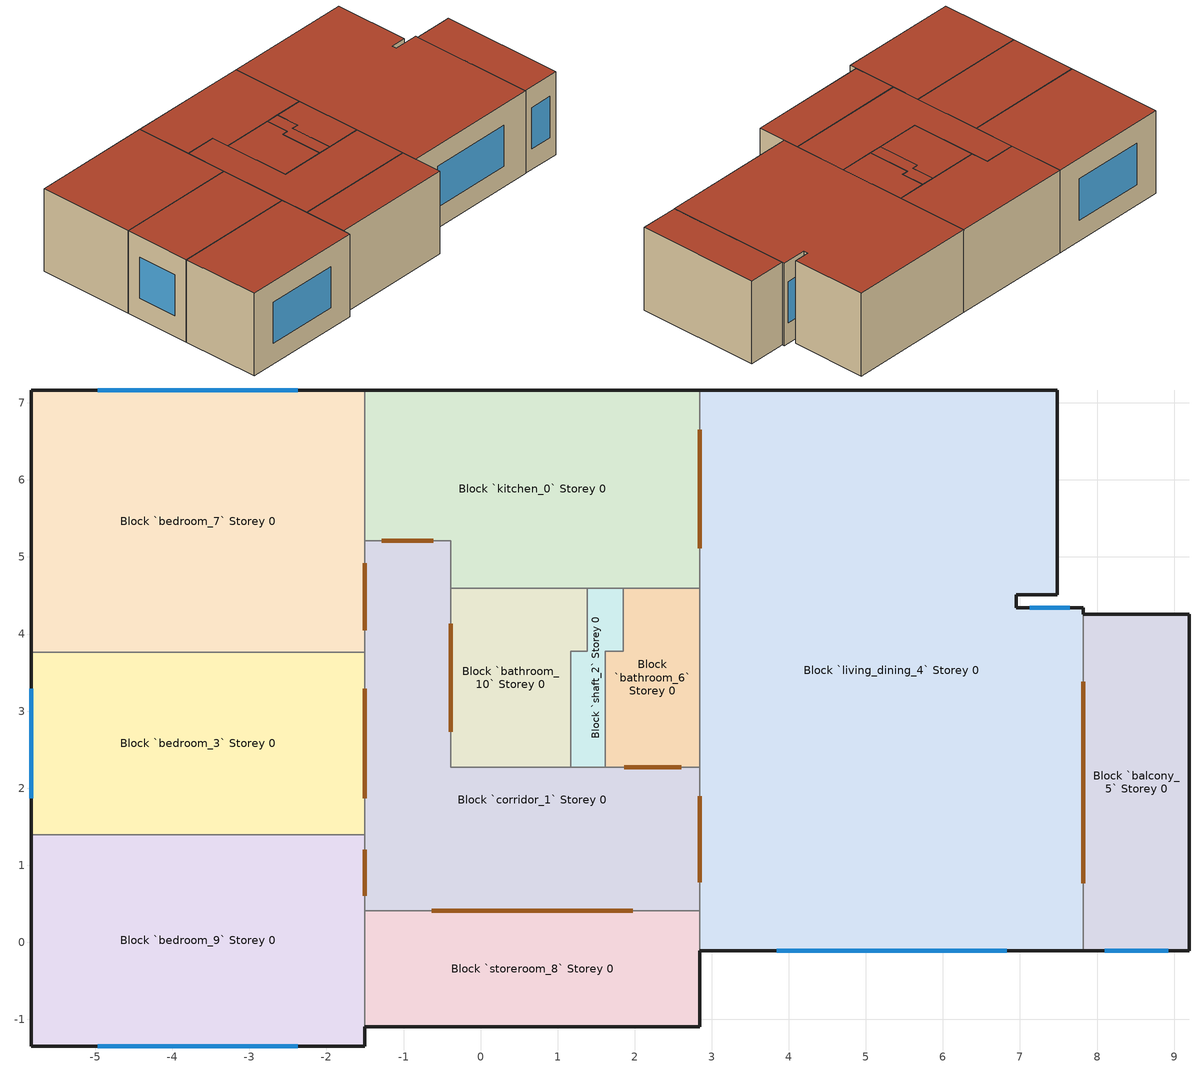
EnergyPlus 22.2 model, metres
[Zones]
Block `balcony_5` Storey 0
 floor ground (Medium Floor): 9.2,4.25 9.2,-0.11 7.82,-0.11 7.82,4.25 z0
 wall outside (Medium Exterior Wall): 7.82,-0.11 9.2,-0.11 9.2,4.25 7.82,4.25 z0:3
 wall to Block `living_dining_4` Storey 0 (Medium Partitions): 7.82,4.25 7.82,-0.11 z0:3
 window (Sgl Clr 6mm): 8.1,-0.11 8.92,-0.11 z0.75:2.25
 door inside (Medium Furnishings): 7.82,3.38 7.82,0.77 z0:2.1
 roof outside (Medium Roof/Ceiling): 9.2,-0.11 9.2,4.25 7.82,4.25 7.82,-0.11 z3
Block `bedroom_7` Storey 0
 floor ground (Medium Floor): -1.5,7.17 -1.5,3.76 -5.83,3.76 -5.83,7.17 z0
 wall outside (Medium Exterior Wall): -1.5,7.17 -5.83,7.17 -5.83,3.76 z0:3
 wall to Block `bedroom_3` Storey 0 (Medium Partitions): -5.83,3.76 -1.5,3.76 z0:3
 wall to Block `kitchen_0` Storey 0 (Medium Partitions): -1.5,5.21 -1.5,7.17 z0:3
 wall to Block `corridor_1` Storey 0 (Medium Partitions): -1.5,3.76 -1.5,5.21 z0:3
 window (Sgl Clr 6mm): -2.37,7.17 -4.97,7.17 z0.75:2.25
 door inside (Medium Furnishings): -1.5,4.05 -1.5,4.92 z0:2.1
 roof outside (Medium Roof/Ceiling): -1.5,3.76 -1.5,7.17 -5.83,7.17 -5.83,3.76 z3
Block `kitchen_0` Storey 0
 floor ground (Medium Floor): 2.85,7.17 2.85,4.6 -0.39,4.6 -0.39,5.21 -1.5,5.21 -1.5,7.17 z0
 wall outside (Medium Exterior Wall): 2.85,7.17 -1.5,7.17 z0:3
 wall to Block `corridor_1` Storey 0 (Medium Partitions): -1.5,5.21 -0.39,5.21 -0.39,4.6 z0:3
 wall to Block `shaft_2` Storey 0 (Medium Partitions): 1.39,4.6 1.85,4.6 z0:3
 wall to Block `bathroom_10` Storey 0 (Medium Partitions): -0.39,4.6 1.39,4.6 z0:3
 wall to Block `bathroom_6` Storey 0 (Medium Partitions): 1.85,4.6 2.85,4.6 z0:3
 wall to Block `living_dining_4` Storey 0 (Medium Partitions): 2.85,4.6 2.85,7.17 z0:3
 door inside (Medium Furnishings): -1.28,5.21 -0.61,5.21 / 2.85,5.11 2.85,6.65 z0:2.1
 roof outside (Medium Roof/Ceiling): 2.85,4.6 2.85,7.17 -1.5,7.17 -1.5,5.21 -0.39,5.21 -0.39,4.6 z3
Block `living_dining_4` Storey 0
 floor ground (Medium Floor): 7.49,7.17 7.49,4.51 6.95,4.51 6.95,4.34 7.82,4.34 7.82,-0.11 2.85,-0.11 2.85,7.17 z0
 wall outside (Medium Exterior Wall): 2.85,-0.11 7.82,-0.11 / 7.82,4.25 7.82,4.34 6.95,4.34 6.95,4.51 7.49,4.51 7.49,7.17 2.85,7.17 z0:3
 wall to Block `bathroom_6` Storey 0 (Medium Partitions): 2.85,4.6 2.85,2.27 z0:3
 wall to Block `corridor_1` Storey 0 (Medium Partitions): 2.85,2.27 2.85,0.41 z0:3
 wall to Block `storeroom_8` Storey 0 (Medium Partitions): 2.85,0.41 2.85,-0.11 z0:3
 window (Sgl Clr 6mm): 3.84,-0.11 6.83,-0.11 / 7.65,4.34 7.13,4.34 z0.75:2.25
 door inside (Medium Furnishings): 2.85,1.9 2.85,0.78 z0:2.1
 roof outside (Medium Roof/Ceiling): 7.82,-0.11 7.82,4.34 6.95,4.34 6.95,4.51 7.49,4.51 7.49,7.17 2.85,7.17 2.85,-0.11 z3
Block `storeroom_8` Storey 0
 floor ground (Medium Floor): 2.85,0.41 2.85,-1.1 -1.5,-1.1 -1.5,0.41 z0
 wall outside (Medium Exterior Wall): -1.5,-1.1 2.85,-1.1 2.85,-0.11 z0:3
 wall to Block `corridor_1` Storey 0 (Medium Partitions): 2.85,0.41 -1.5,0.41 z0:3
 wall to Block `bedroom_9` Storey 0 (Medium Partitions): -1.5,0.41 -1.5,-1.1 z0:3
 door inside (Medium Furnishings): 1.98,0.41 -0.63,0.41 z0:2.1
 roof outside (Medium Roof/Ceiling): 2.85,-1.1 2.85,0.41 -1.5,0.41 -1.5,-1.1 z3
Block `bedroom_9` Storey 0
 floor ground (Medium Floor): -1.5,1.4 -1.5,-1.35 -5.83,-1.35 -5.83,1.4 z0
 wall outside (Medium Exterior Wall): -5.83,1.4 -5.83,-1.35 -1.5,-1.35 -1.5,-1.1 z0:3
 wall to Block `corridor_1` Storey 0 (Medium Partitions): -1.5,0.41 -1.5,1.4 z0:3
 wall to Block `bedroom_3` Storey 0 (Medium Partitions): -1.5,1.4 -5.83,1.4 z0:3
 window (Sgl Clr 6mm): -4.97,-1.35 -2.37,-1.35 z0.75:2.25
 door inside (Medium Furnishings): -1.5,0.61 -1.5,1.2 z0:2.1
 roof outside (Medium Roof/Ceiling): -1.5,-1.35 -1.5,1.4 -5.83,1.4 -5.83,-1.35 z3
Block `bedroom_3` Storey 0
 floor ground (Medium Floor): -1.5,3.76 -1.5,1.4 -5.83,1.4 -5.83,3.76 z0
 wall outside (Medium Exterior Wall): -5.83,3.76 -5.83,1.4 z0:3
 wall to Block `corridor_1` Storey 0 (Medium Partitions): -1.5,1.4 -1.5,3.76 z0:3
 window (Sgl Clr 6mm): -5.83,3.29 -5.83,1.87 z0.75:2.25
 door inside (Medium Furnishings): -1.5,1.87 -1.5,3.29 z0:2.1
 roof outside (Medium Roof/Ceiling): -1.5,1.4 -1.5,3.76 -5.83,3.76 -5.83,1.4 z3
Block `shaft_2` Storey 0
 floor ground (Medium Floor): 1.85,4.6 1.85,3.78 1.62,3.78 1.62,2.27 1.17,2.27 1.17,3.78 1.39,3.78 1.39,4.6 z0
 wall to Block `corridor_1` Storey 0 (Medium Partitions): 1.17,2.27 1.62,2.27 z0:3
 wall to Block `bathroom_6` Storey 0 (Medium Partitions): 1.62,2.27 1.62,3.78 1.85,3.78 1.85,4.6 z0:3
 wall to Block `bathroom_10` Storey 0 (Medium Partitions): 1.39,4.6 1.39,3.78 1.17,3.78 1.17,2.27 z0:3
 roof outside (Medium Roof/Ceiling): 1.62,2.27 1.62,3.78 1.85,3.78 1.85,4.6 1.39,4.6 1.39,3.78 1.17,3.78 1.17,2.27 z3
Block `bathroom_10` Storey 0
 floor ground (Medium Floor): 1.39,4.6 1.39,3.78 1.17,3.78 1.17,2.27 -0.39,2.27 -0.39,4.6 z0
 wall to Block `corridor_1` Storey 0 (Medium Partitions): -0.39,4.6 -0.39,2.27 1.17,2.27 z0:3
 door inside (Medium Furnishings): -0.39,4.13 -0.39,2.73 z0:2.1
 roof outside (Medium Roof/Ceiling): 1.17,2.27 1.17,3.78 1.39,3.78 1.39,4.6 -0.39,4.6 -0.39,2.27 z3
Block `bathroom_6` Storey 0
 floor ground (Medium Floor): 2.85,4.6 2.85,2.27 1.62,2.27 1.62,3.78 1.85,3.78 1.85,4.6 z0
 wall to Block `corridor_1` Storey 0 (Medium Partitions): 1.62,2.27 2.85,2.27 z0:3
 door inside (Medium Furnishings): 1.86,2.27 2.6,2.27 z0:2.1
 roof outside (Medium Roof/Ceiling): 2.85,2.27 2.85,4.6 1.85,4.6 1.85,3.78 1.62,3.78 1.62,2.27 z3
Block `corridor_1` Storey 0
 floor ground (Medium Floor): 2.85,2.27 2.85,0.41 -1.5,0.41 -1.5,5.21 -0.39,5.21 -0.39,2.27 z0
 roof outside (Medium Roof/Ceiling): 2.85,0.41 2.85,2.27 -0.39,2.27 -0.39,5.21 -1.5,5.21 -1.5,0.41 z3
[BUILDING]
North Axis=0; Terrain=Suburbs; Loads Convergence Tolerance Value=0.04; Temperature Convergence Tolerance Value=0.4; Solar Distribution=FullInteriorAndExterior; Maximum Number of Warmup Days=25; Minimum Number of Warmup Days=6
[SITE:LOCATION]
San Francisco Intl Ap: Latitude=37.62; Longitude=-8; Time Zone=2; Elevation=0
[MATERIAL] Thermal Absorptance=0.9; Solar Absorptance=0.7; Visible Absorptance=0.7
Name | Roughness | Thickness | Conductivity | Density | Specific Heat
F16 Acoustic tile | MediumSmooth | 0.0191 | 0.06 | 368 | 590
G01a 19mm gypsum board | MediumSmooth | 0.019 | 0.16 | 800 | 1090
G05 25mm wood | MediumSmooth | 0.0254 | 0.15 | 608 | 1630
I02 50mm insulation board | MediumRough | 0.0508 | 0.03 | 43 | 1210
M01 100mm brick | MediumRough | 0.1016 | 0.89 | 1920 | 790
M14a 100mm heavyweight concrete | MediumRough | 0.1016 | 1.95 | 2240 | 900
[MATERIAL:AIRGAP]
Name | Thermal Resistance
F04 Wall air space resistance | 0.15
F05 Ceiling air space resistance | 0.18
[WINDOWMATERIAL:GLAZING]
CLEAR 6MM: Optical Data Type=SpectralAverage; Thickness=0.006; Solar Transmittance at Normal Incidence=0.775; Front Side Solar Reflectance at Normal Incidence=0.071; Back Side Solar Reflectance at Normal Incidence=0.071; Visible Transmittance at Normal Incidence=0.881; Front Side Visible Reflectance at Normal Incidence=0.08; Back Side Visible Reflectance at Normal Incidence=0.08; Infrared Transmittance at Normal Incidence=0; Front Side Infrared Hemispherical Emissivity=0.84; Back Side Infrared Hemispherical Emissivity=0.84; Conductivity=0.9; Dirt Correction Factor for Solar and Visible Transmittance=1; Solar Diffusing=No; Youngs modulus=72000000000; Poissons ratio=0.22
[CONSTRUCTION]
Medium Exterior Wall: M01 100mm brick, I02 50mm insulation board, F04 Wall air space resistance, G01a 19mm gypsum board
Medium Roof/Ceiling: M14a 100mm heavyweight concrete, F05 Ceiling air space resistance, F16 Acoustic tile
Medium Partitions: G01a 19mm gypsum board, F04 Wall air space resistance, G01a 19mm gypsum board
Medium Floor: F16 Acoustic tile, F05 Ceiling air space resistance, M14a 100mm heavyweight concrete
Medium Furnishings: G05 25mm wood
Sgl Clr 6mm: CLEAR 6MM
[ZONE] Type=1; Multiplier=1; Ceiling Height=autocalculate; Volume=autocalculate; Floor Area=autocalculate; Part of Total Floor Area=Yes
Block `balcony_5` Storey 0; Block `bedroom_7` Storey 0; Block `kitchen_0` Storey 0; Block `living_dining_4` Storey 0; Block `storeroom_8` Storey 0; Block `bedroom_9` Storey 0; Block `bedroom_3` Storey 0; Block `shaft_2` Storey 0; Block `bathroom_10` Storey 0; Block `bathroom_6` Storey 0; Block `corridor_1` Storey 0
[AIRFLOWNETWORK:SIMULATIONCONTROL]
Default: AirflowNetwork Control=MultizoneWithoutDistribution; Wind Pressure Coefficient Type=Input; Height Selection for Local Wind Pressure Calculation=OpeningHeight; Building Type=LowRise; Maximum Number of Iterations=500; Initialization Type=ZeroNodePressures; Relative Airflow Convergence Tolerance=0.0001; Absolute Airflow Convergence Tolerance=1e-06; Convergence Acceleration Limit=-0.5; Azimuth Angle of Long Axis of Building=0; Ratio of Building Width Along Short Axis to Width Along Long Axis=1; Height Dependence of External Node Temperature=No; Solver=SkylineLU; Allow Unsupported Zone Equipment=No; Do Distribution Duct Sizing Calculation=No
[AIRFLOWNETWORK:MULTIZONE:ZONE] Ventilation Control Mode=Constant; Minimum Venting Open Factor=0; Indoor and Outdoor Temperature Difference Lower Limit For Maximum Venting Open Factor=0; Indoor and Outdoor Temperature Difference Upper Limit for Minimum Venting Open Factor=100; Indoor and Outdoor Enthalpy Difference Lower Limit For Maximum Venting Open Factor=0; Indoor and Outdoor Enthalpy Difference Upper Limit for Minimum Venting Open Factor=300000; Single Sided Wind Pressure Coefficient Algorithm=Standard; Facade Width=10
Block `balcony_5` Storey 0; Block `bedroom_7` Storey 0; Block `kitchen_0` Storey 0; Block `living_dining_4` Storey 0; Block `bedroom_9` Storey 0; Block `bedroom_3` Storey 0; Block `corridor_1` Storey 0
[AIRFLOWNETWORK:MULTIZONE:SURFACE] WindowDoor Opening Factor or Crack Factor=1; Ventilation Control Mode=Constant; Minimum Venting Open Factor=0; Indoor and Outdoor Temperature Difference Lower Limit For Maximum Venting Open Factor=0; Indoor and Outdoor Temperature Difference Upper Limit for Minimum Venting Open Factor=100; Indoor and Outdoor Enthalpy Difference Lower Limit For Maximum Venting Open Factor=0; Indoor and Outdoor Enthalpy Difference Upper Limit for Minimum Venting Open Factor=300000; Equivalent Rectangle Method=PolygonHeight; Equivalent Rectangle Aspect Ratio=1
Name | Leakage Component
Window__Block `balcony_5` Storey 0 Wall 0001 | SimpleOpening__Window__Block `balcony_5` Storey 0 Wall 0001
Door__Block `balcony_5` Storey 0 Wall 0004_1 | SimpleOpening__Door__Block `balcony_5` Storey 0 Wall 0004_1
Window__Block `bedroom_7` Storey 0 Wall 0003 | SimpleOpening__Window__Block `bedroom_7` Storey 0 Wall 0003
Door__Block `bedroom_7` Storey 0 Wall 0002_2 | SimpleOpening__Door__Block `bedroom_7` Storey 0 Wall 0002_2
Door__Block `kitchen_0` Storey 0 Wall 0001_1 | SimpleOpening__Door__Block `kitchen_0` Storey 0 Wall 0001_1
Door__Block `kitchen_0` Storey 0 Wall 0004_1 | SimpleOpening__Door__Block `kitchen_0` Storey 0 Wall 0004_1
Window__Block `living_dining_4` Storey 0 Wall 0001 | SimpleOpening__Window__Block `living_dining_4` Storey 0 Wall 0001
Window__Block `living_dining_4` Storey 0 Wall 0003 | SimpleOpening__Window__Block `living_dining_4` Storey 0 Wall 0003
Door__Block `living_dining_4` Storey 0 Wall 0002_1 | SimpleOpening__Door__Block `living_dining_4` Storey 0 Wall 0002_1
Door__Block `living_dining_4` Storey 0 Wall 0008_1 | SimpleOpening__Door__Block `living_dining_4` Storey 0 Wall 0008_1
Door__Block `living_dining_4` Storey 0 Wall 0008_3 | SimpleOpening__Door__Block `living_dining_4` Storey 0 Wall 0008_3
Window__Block `bedroom_9` Storey 0 Wall 0001 | SimpleOpening__Window__Block `bedroom_9` Storey 0 Wall 0001
Door__Block `bedroom_9` Storey 0 Wall 0002_3 | SimpleOpening__Door__Block `bedroom_9` Storey 0 Wall 0002_3
Window__Block `bedroom_3` Storey 0 Wall 0004 | SimpleOpening__Window__Block `bedroom_3` Storey 0 Wall 0004
Door__Block `bedroom_3` Storey 0 Wall 0002_1 | SimpleOpening__Door__Block `bedroom_3` Storey 0 Wall 0002_1
Door__Block `corridor_1` Storey 0 Wall 0006_1 | SimpleOpening__Door__Block `corridor_1` Storey 0 Wall 0006_1
Door__Block `corridor_1` Storey 0 Wall 0006_2 | SimpleOpening__Door__Block `corridor_1` Storey 0 Wall 0006_2
Door__Block `corridor_1` Storey 0 Wall 0006_3 | SimpleOpening__Door__Block `corridor_1` Storey 0 Wall 0006_3
Door__Block `corridor_1` Storey 0 Wall 0005_1 | SimpleOpening__Door__Block `corridor_1` Storey 0 Wall 0005_1
Door__Block `corridor_1` Storey 0 Wall 0002_1 | SimpleOpening__Door__Block `corridor_1` Storey 0 Wall 0002_1
[AIRFLOWNETWORK:MULTIZONE:COMPONENT:SIMPLEOPENING] Air Mass Flow Coefficient When Opening is Closed=0.001; Air Mass Flow Exponent When Opening is Closed=0.65; Minimum Density Difference for TwoWay Flow=0.0001; Discharge Coefficient=1
SimpleOpening__Window__Block `balcony_5` Storey 0 Wall 0001; SimpleOpening__Door__Block `balcony_5` Storey 0 Wall 0004_1; SimpleOpening__Window__Block `bedroom_7` Storey 0 Wall 0003; SimpleOpening__Door__Block `bedroom_7` Storey 0 Wall 0002_2; SimpleOpening__Door__Block `kitchen_0` Storey 0 Wall 0001_1; SimpleOpening__Door__Block `kitchen_0` Storey 0 Wall 0004_1; SimpleOpening__Window__Block `living_dining_4` Storey 0 Wall 0001; SimpleOpening__Window__Block `living_dining_4` Storey 0 Wall 0003; SimpleOpening__Door__Block `living_dining_4` Storey 0 Wall 0002_1; SimpleOpening__Door__Block `living_dining_4` Storey 0 Wall 0008_1; SimpleOpening__Door__Block `living_dining_4` Storey 0 Wall 0008_3; SimpleOpening__Window__Block `bedroom_9` Storey 0 Wall 0001; SimpleOpening__Door__Block `bedroom_9` Storey 0 Wall 0002_3; SimpleOpening__Window__Block `bedroom_3` Storey 0 Wall 0004; SimpleOpening__Door__Block `bedroom_3` Storey 0 Wall 0002_1; SimpleOpening__Door__Block `corridor_1` Storey 0 Wall 0006_1; SimpleOpening__Door__Block `corridor_1` Storey 0 Wall 0006_2; SimpleOpening__Door__Block `corridor_1` Storey 0 Wall 0006_3; SimpleOpening__Door__Block `corridor_1` Storey 0 Wall 0005_1; SimpleOpening__Door__Block `corridor_1` Storey 0 Wall 0002_1
[AIRFLOWNETWORK:MULTIZONE:EXTERNALNODE] External Node Height=0; Symmetric Wind Pressure Coefficient Curve=No; Wind Angle Type=Absolute
Name | Wind Pressure Coefficient Curve
AFN_External_Node_SOUTH_balcony_5; AFN_External_Node_SOUTH_living_dining_4; AFN_External_Node_SOUTH_bedroom_9 | AFN_Pressure_Coefficient_Values_SOUTH
AFN_External_Node_NORTH_bedroom_7; AFN_External_Node_NORTH_living_dining_4 | AFN_Pressure_Coefficient_Values_NORTH
AFN_External_Node_WEST_bedroom_3 | AFN_Pressure_Coefficient_Values_WEST
[AIRFLOWNETWORK:MULTIZONE:WINDPRESSURECOEFFICIENTARRAY]
AFN_Wind_Directions_0: Wind Direction 1=0; Wind Direction 2=30; Wind Direction 3=60; Wind Direction 4=90; Wind Direction 5=120; Wind Direction 6=150; Wind Direction 7=180; Wind Direction 8=210; Wind Direction 9=240; Wind Direction 10=270; Wind Direction 11=300; Wind Direction 12=330
[AIRFLOWNETWORK:MULTIZONE:WINDPRESSURECOEFFICIENTVALUES] AirflowNetworkMultiZoneWindPressureCoefficientArray=AFN_Wind_Directions_0
Name | Wind Pressure Coefficient Value 1 | Wind Pressure Coefficient Value 2 | Wind Pressure Coefficient Value 3 | Wind Pressure Coefficient Value 4 | Wind Pressure Coefficient Value 5 | Wind Pressure Coefficient Value 6 | Wind Pressure Coefficient Value 7 | Wind Pressure Coefficient Value 8 | Wind Pressure Coefficient Value 9 | Wind Pressure Coefficient Value 10 | Wind Pressure Coefficient Value 11 | Wind Pressure Coefficient Value 12
AFN_Pressure_Coefficient_Values_NORTH | 0.6 | 0.48 | 0.04 | -0.56 | -0.56 | -0.42 | -0.37 | -0.42 | -0.56 | -0.56 | 0.04 | 0.48
AFN_Pressure_Coefficient_Values_SOUTH | -0.37 | -0.42 | -0.56 | -0.56 | 0.04 | 0.48 | 0.6 | 0.48 | 0.04 | -0.56 | -0.56 | -0.42
AFN_Pressure_Coefficient_Values_EAST | -0.56 | 0.04 | 0.48 | 0.6 | 0.48 | 0.04 | -0.56 | -0.56 | -0.42 | -0.37 | -0.42 | -0.56
AFN_Pressure_Coefficient_Values_WEST | -0.56 | -0.56 | -0.42 | -0.37 | -0.42 | -0.56 | -0.56 | 0.04 | 0.48 | 0.6 | 0.48 | 0.04
